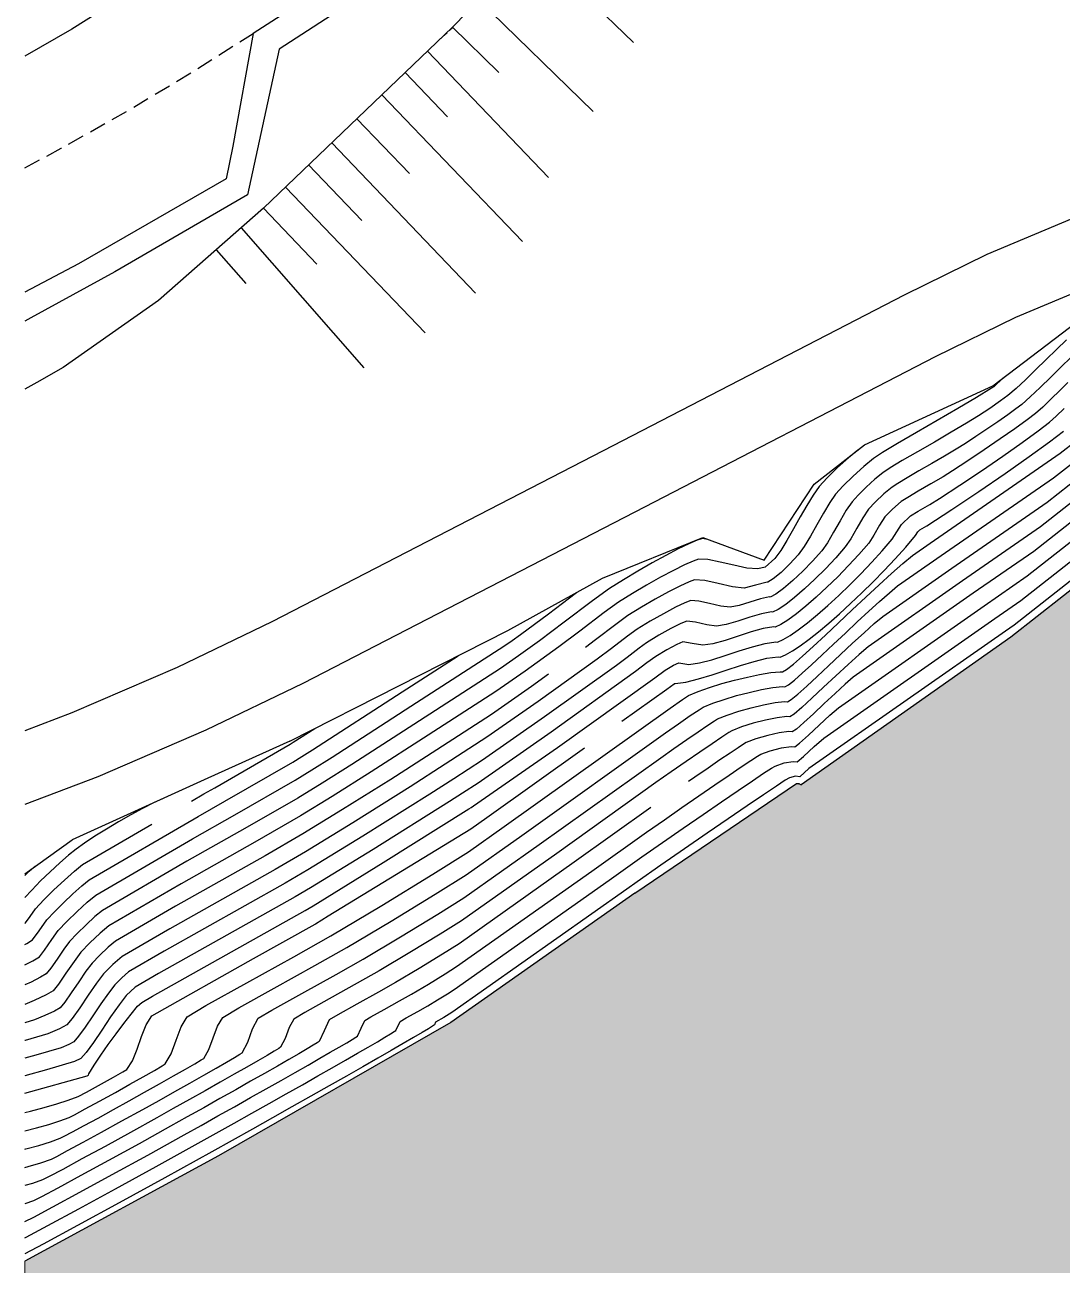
# Model space of a CAD drawing. Header units: millimetres. Extents: x -335 to 64136, y 248 to 109842.
# Drawn here: x -335.2 to -257.2, y 467.2 to 560.4 of the extents above; entities that cross this region are included whole.
import ezdxf

# ---------------------------------------------------------------- set-up
doc = ezdxf.new("R2010")
doc.units = ezdxf.units.MM
doc.header["$MEASUREMENT"] = 0
doc.linetypes.add('DOT', pattern=[0.55, 0.3, -0.25])
doc.linetypes.add('TRATTEGGIATA2', pattern=[0.375, 0.25, -0.125])
for name, color, linetype in [('Bâti', 7, 'Continuous'), ('colore lago', 131, 'Continuous'), ('curve livello 5m', 7, 'Continuous'), ('Limite fiume', 6, 'Continuous'), ('pendenze', 2, 'Continuous'), ('Strade', 7, 'Continuous'), ('TalusHautBas', 7, 'Continuous')]:
    doc.layers.add(name, color=color, linetype=linetype)
doc.layers.add('Colori bordi', color=5, linetype='Continuous', plot=False)
doc.layers.add('no_plot', color=5, linetype='Continuous', plot=False)

msp = doc.modelspace()

# ---------------------------------------------------------------- hatches: boundary and pattern name
at = {"layer": 'colore lago', "linetype": 'Continuous', "lineweight": 0}
msp.add_hatch(color=256, dxfattribs=at).paths.add_polyline_path([(-312.38264, 424.38548), (-302.15266, 427.40348), (-294.50865, 427.80748), (-286.46064, 426.94448), (-279.55365, 428.69248), (-270.72865, 435.24048), (-265.29765, 441.90348), (-261.09665, 444.69048), (-255.79765, 448.78748), (-249.65065, 454.99548), (-249.87665, 457.13848), (-248.17265, 458.71048), (-243.91365, 458.44848), (-231.51899, 467.44804), (-219.71592, 476.01805), (-220.40264, 478.89914), (-213.99922, 486.79725), (-210.87206, 487.54263), (-194.87937, 500.9038), (-194.77873, 500.77989), (-194.52964, 500.99348), (-189.01965, 505.71848), (-183.49064, 510.97748), (-174.25166, 520.06648), (-167.80464, 526.32548), (-160.16665, 533.70348), (-153.10865, 540.33248), (-142.77665, 549.54148), (-138.72965, 552.68648), (-123.24765, 563.72148), (-114.11096, 569.41745), (-114.39195, 569.87), (-117.39783, 574.71114), (-120.69979, 580.02913), (-128.57865, 592.71848), (-138.23988, 586.68061), (-161.43365, 572.18548), (-162.95975, 574.60946), (-166.14665, 572.74548), (-168.16266, 571.75848), (-172.51465, 570.11848), (-176.78364, 568.52148), (-180.93165, 566.78248), (-186.27165, 564.10448), (-191.35264, 561.10848), (-197.61964, 557.14448), (-201.67851, 554.62358), (-203.78465, 553.31548), (-211.41966, 548.49648), (-217.09363, 544.89976), (-216.82965, 543.38348), (-218.67665, 540.30148), (-222.05665, 537.09148), (-230.78465, 537.05248), (-241.41465, 529.76848), (-248.88865, 523.97348), (-261.05365, 514.39848), (-276.82866, 503.29348), (-277.17892, 503.41049), (-289.31665, 495.14848), (-303.14866, 485.43648), (-320.62364, 475.41148), (-335.18517, 467.50034), (-335.18517, 416.83235), (-328.87465, 418.67548), (-317.58165, 422.79748)])

# ---------------------------------------------------------------- linework, layer by layer
at = {"layer": 'Bâti', "color": 2, "linetype": 'DOT'}
msp.add_lwpolyline([(-304.06213, 559.2755), (-303.01413, 560.2236)], dxfattribs=at)
at = {"layer": 'Colori bordi', "linetype": 'Continuous', "lineweight": 0, "flags": 128}
msp.add_lwpolyline([(-211.41966, 548.49648), (-217.09363, 544.89976), (-216.82965, 543.38348), (-218.67665, 540.30148), (-222.05665, 537.09148), (-230.78465, 537.05248), (-241.41465, 529.76848), (-248.88865, 523.97348), (-261.05365, 514.39848), (-276.82866, 503.29348), (-277.17892, 503.41049), (-289.31665, 495.14848), (-303.14866, 485.43648), (-320.62364, 475.41148), (-335.18517, 467.50034), (-335.18517, 416.83235)], dxfattribs=at)
at = {"layer": 'curve livello 5m', "color": 2, "flags": 128}
for points in [[(-261.61935, 533.89766), (-262.32376, 533.2353), (-262.49959, 533.1134), (-263.62465, 532.41994), (-265.03859, 531.58619), (-266.597, 530.68408), (-268.15551, 529.78552), (-269.5697, 528.96244), (-270.69521, 528.28676), (-271.38762, 527.83041), (-271.38762, 527.83041), (-272.11057, 527.23879), (-272.91334, 526.51143), (-273.66287, 525.77387), (-274.22611, 525.1517), (-274.22611, 525.1517), (-274.6721, 524.5207), (-275.14837, 523.72779), (-275.63869, 522.85635), (-276.12682, 521.98977), (-276.59655, 521.21142), (-277.03164, 520.60469), (-277.03164, 520.60469), (-277.65809, 519.91474), (-278.32208, 519.27679), (-278.9158, 518.78746), (-279.33146, 518.54339), (-279.33146, 518.54339), (-279.36447, 518.54787), (-280.24278, 518.31899), (-281.11003, 518.09542), (-281.11003, 518.09542), (-281.99032, 518.18996), (-283.0462, 518.43115), (-284.06299, 518.65714), (-284.82605, 518.70606), (-284.82605, 518.70606), (-285.25039, 518.56284), (-285.93226, 518.24829), (-286.802, 517.79969), (-287.78993, 517.25431), (-288.8264, 516.64942), (-289.84175, 516.0223), (-289.84175, 516.0223), (-290.74064, 515.35848), (-292.26956, 514.19872), (-293.02696, 513.63105)], [(-290.31038, 508.0836), (-286.92471, 510.50386), (-286.37528, 510.89274), (-286.35067, 510.91121), (-286.31779, 510.92881), (-286.29343, 510.9248), (-285.47914, 511.03172), (-284.53967, 511.25899), (-283.51571, 511.56701), (-282.44797, 511.91613), (-281.37718, 512.26673), (-280.34403, 512.57916), (-279.38923, 512.8138), (-278.5535, 512.93101), (-278.40709, 512.91113), (-277.98895, 513.0844), (-277.47848, 513.37143), (-276.88683, 513.76221), (-276.22516, 514.24676), (-275.5046, 514.81509), (-274.73631, 515.4572), (-273.93143, 516.1631), (-273.10113, 516.9228), (-272.25653, 517.7263), (-271.4088, 518.56361), (-270.56909, 519.42474), (-269.74853, 520.2997), (-268.95829, 521.17849), (-268.2095, 522.05112), (-268.0497, 522.31012), (-267.88801, 522.4627), (-267.38174, 522.76363), (-265.48521, 524.00304), (-263.47152, 525.35385), (-261.48346, 526.71706), (-259.66382, 527.99368), (-258.15539, 529.08472), (-257.10095, 529.89118)], [(-252.24737, 526.39949), (-259.32354, 520.85193), (-263.8789, 517.70025), (-272.89714, 511.38888), (-273.51198, 510.86541), (-274.26928, 510.17493), (-275.09162, 509.40491), (-275.90156, 508.64282), (-276.62168, 507.97614), (-277.17454, 507.49233), (-277.48272, 507.27887), (-277.48272, 507.27887), (-277.74253, 507.31415), (-278.46226, 507.21642), (-279.33595, 507.01957), (-280.21349, 506.7625), (-280.94478, 506.48412), (-280.94478, 506.48412), (-281.14242, 506.36533), (-281.55768, 506.09408), (-282.16117, 505.69043), (-282.92349, 505.17442), (-283.81524, 504.56611), (-284.80702, 503.88555), (-285.29731, 503.5474)], [(-295.80531, 511.62129), (-297.08732, 510.70256), (-300.10141, 508.60004), (-300.10141, 508.60004), (-304.21984, 505.94029), (-307.67002, 503.71211), (-311.29943, 501.43937), (-314.27919, 499.60879), (-317.12645, 497.96085), (-323.8606, 494.17556), (-328.36595, 491.55378), (-328.91416, 491.0924), (-329.56081, 490.48058), (-330.1119, 489.90188), (-330.58495, 489.28717), (-331.13458, 488.48697), (-331.6902, 487.65819), (-332.18121, 486.95772), (-332.53701, 486.5425), (-332.95947, 486.29242), (-333.66846, 485.9562), (-334.45127, 485.6347), (-335.18516, 485.4165)], [(-322.65457, 502.07532), (-321.71757, 502.62059), (-320.89056, 503.08545), (-315.23537, 506.35858), (-315.01309, 506.49658), (-313.39179, 507.54365)], [(-335.18516, 478.65565), (-334.75846, 478.76293), (-333.73445, 479.03508), (-332.78098, 479.30938), (-331.9181, 479.58598), (-331.16583, 479.86502), (-331.16583, 479.86502), (-330.55963, 480.18623), (-329.41473, 480.81624), (-329.41473, 480.81624), (-328.51819, 481.31924), (-327.81593, 481.71983), (-327.51863, 481.89786), (-327.51863, 481.89786), (-327.09801, 482.56077), (-326.74315, 483.43853), (-326.41027, 484.38752), (-326.05557, 485.26409), (-325.63529, 485.9246), (-325.63529, 485.9246), (-317.9931, 490.23328), (-313.36233, 492.83624), (-313.32302, 492.859), (-312.36664, 493.45277), (-301.65358, 499.98561), (-300.45042, 500.83498), (-293.11247, 506.08053)], [(-288.11961, 501.58877), (-293.87327, 497.47576), (-302.54023, 491.35726), (-303.77478, 490.57967), (-305.54444, 489.50053), (-307.31829, 488.44359), (-308.60237, 487.71528), (-310.23263, 486.80995), (-311.65105, 486.01933), (-312.2996, 485.63512), (-312.68271, 484.81655), (-313.06603, 483.99644), (-313.19343, 483.90791), (-313.49861, 483.72061), (-313.96632, 483.44323), (-314.58133, 483.08447), (-315.3284, 482.65303), (-316.19226, 482.1576), (-317.15769, 481.60688), (-318.20944, 481.00956), (-319.33227, 480.37434), (-320.51093, 479.70991), (-321.73017, 479.02497), (-322.97476, 478.32822), (-324.22946, 477.62835), (-326.59009, 476.31956), (-328.8847, 475.05721), (-330.9701, 473.91909), (-332.70311, 472.98299), (-333.94052, 472.32668), (-334.53916, 472.02795), (-335.18516, 471.8106)], [(-335.18516, 492.88512), (-335.12863, 492.9217), (-334.77915, 493.39679), (-334.37255, 493.96905), (-333.74839, 494.64311), (-332.99803, 495.39481), (-332.20631, 496.14388), (-331.45806, 496.81007), (-330.83809, 497.31312), (-325.63885, 500.3387)]]:
    msp.add_lwpolyline(points, dxfattribs=at)
at = {"layer": 'Limite fiume', "color": 2, "linetype": 'Continuous'}
for p, q in [((-248.88864, 523.97349), (-261.05363, 514.39849)), ((-261.05363, 514.39849), (-276.82864, 503.29349)), ((-289.31663, 495.14849), (-277.17891, 503.4105)), ((-289.31663, 495.14849), (-303.14865, 485.43649)), ((-303.14865, 485.43649), (-320.62362, 475.41149)), ((-320.62362, 475.41149), (-335.18516, 467.50035))]:
    msp.add_line(p, q, dxfattribs=at)
at = {"layer": 'Limite fiume', "color": 2, "linetype": 'Continuous', "flags": 128}
msp.add_lwpolyline([(-277.17891, 503.4105), (-277.00208, 503.40118), (-276.82864, 503.29349)], dxfattribs=at)
at = {"layer": 'no_plot', "flags": 128}
for points in [[(-256.88047, 536.76367), (-257.62839, 536.03964), (-258.40925, 535.26965), (-259.1939, 534.49553), (-259.95321, 533.75908), (-260.65802, 533.10212), (-261.2792, 532.56647), (-261.82684, 532.16101), (-262.64048, 531.59693), (-263.47602, 531.04344), (-264.38889, 530.48078), (-265.53614, 529.80428), (-266.80063, 529.07231), (-268.06519, 528.34323), (-269.21266, 527.67539), (-270.12588, 527.12715), (-270.68769, 526.75687), (-271.27429, 526.27683), (-271.92566, 525.68666), (-272.53382, 525.08821), (-272.99083, 524.58338), (-273.42845, 523.95107), (-273.89765, 523.14906), (-274.37568, 522.29427), (-274.83978, 521.50361), (-275.26721, 520.89397), (-275.95567, 520.1164), (-276.69921, 519.35366), (-277.44395, 518.65405), (-278.13601, 518.06587), (-278.72152, 517.6374), (-279.14658, 517.41693), (-279.20228, 517.4245), (-279.88343, 517.29065), (-280.68382, 517.03842), (-281.47954, 516.78843), (-282.14671, 516.6613), (-282.8521, 516.73705), (-283.69818, 516.93032), (-284.51295, 517.11141), (-285.1244, 517.15061), (-285.55899, 516.99546), (-286.27465, 516.65122), (-287.17494, 516.1695), (-288.16338, 515.60192), (-289.14353, 515.00009), (-289.86383, 514.46816), (-291.08896, 513.53883), (-292.1522, 512.74194), (-296.59845, 509.55561), (-300.43742, 506.87769), (-303.57387, 504.85212), (-306.20141, 503.15521), (-310.53228, 500.44322), (-314.08796, 498.25883), (-316.37362, 496.93593), (-324.28921, 492.48655), (-327.87152, 490.40191), (-328.56435, 489.79765), (-329.25977, 489.08844), (-329.79793, 488.38913), (-330.42322, 487.47878), (-331.05531, 486.53592), (-331.61391, 485.73904), (-332.01869, 485.26666), (-332.58342, 484.95696), (-333.45161, 484.58712), (-335.1635, 484.07814), (-335.18516, 484.07216)], [(-256.53825, 535.41856), (-257.26727, 534.72556), (-258.05392, 533.95165), (-258.84568, 533.17215), (-259.59009, 532.46238), (-260.23464, 531.89765), (-260.66723, 531.56679), (-261.28608, 531.11918), (-262.03261, 530.59543), (-262.84824, 530.03616), (-263.67438, 529.48197), (-264.45245, 528.97349), (-265.15312, 528.54161), (-266.0337, 528.02237), (-267.00426, 527.46055), (-267.97487, 526.90094), (-268.85561, 526.38834), (-269.55655, 525.96754), (-269.98777, 525.68333), (-270.60324, 525.16941), (-271.25797, 524.55154), (-271.75555, 524.01507), (-272.17988, 523.38454), (-272.63527, 522.58556), (-273.08761, 521.79338), (-273.50278, 521.18326), (-274.21914, 520.36332), (-274.98975, 519.54557), (-275.78264, 518.75868), (-276.56582, 518.03131), (-277.3073, 517.39214), (-277.9751, 516.86983), (-278.53723, 516.49306), (-278.96171, 516.29048), (-279.04008, 516.30113), (-279.78788, 516.1692), (-280.66537, 515.90894), (-281.58329, 515.60725), (-282.45238, 515.35103), (-283.18339, 515.22717), (-283.9206, 515.32759), (-284.76927, 515.52732), (-285.42275, 515.59516), (-285.86715, 515.42557), (-286.6135, 515.04896), (-287.52011, 514.54112), (-288.44532, 513.97787), (-288.98701, 513.57784), (-289.90837, 512.87893), (-290.70797, 512.27964), (-296.10958, 508.40866), (-300.77343, 505.15533), (-302.9279, 503.76395), (-304.73279, 502.59832), (-309.76514, 499.44706), (-313.89672, 496.90888), (-315.6208, 495.91101), (-324.71781, 490.79754), (-327.37709, 489.25004), (-327.89141, 488.80148), (-328.40764, 488.27501), (-328.90115, 487.64357), (-329.47291, 486.82469), (-330.07081, 485.93417), (-330.64276, 485.08782), (-331.13664, 484.40143), (-331.50037, 483.99082), (-331.8754, 483.78515), (-332.45196, 483.53954), (-334.36041, 482.97212), (-335.18516, 482.74435)], [(-256.75679, 533.54904), (-257.37305, 532.95499), (-258.02537, 532.31093), (-258.65173, 531.70587), (-259.19008, 531.22883), (-259.82995, 530.73944), (-260.74533, 530.07735), (-261.84956, 529.30264), (-263.056, 528.47539), (-264.27799, 527.65566), (-265.42888, 526.90354), (-266.15138, 526.46322), (-267.07055, 525.92799), (-268.01437, 525.38356), (-268.81081, 524.91559), (-269.28785, 524.60979), (-269.95029, 524.03711), (-270.52026, 523.44675), (-270.92068, 522.82852), (-271.34551, 522.07392), (-271.73836, 521.47255), (-272.47035, 520.62775), (-273.25239, 519.78003), (-274.06337, 518.94831), (-274.88218, 518.15152), (-275.68769, 517.40858), (-276.4588, 516.73841), (-277.17438, 516.15995), (-277.81333, 515.69211), (-278.35452, 515.35383), (-278.77684, 515.16403), (-278.87789, 515.17776), (-279.66665, 515.05052), (-280.58485, 514.79542), (-281.56589, 514.47727), (-282.54318, 514.16094), (-283.45011, 513.91125), (-284.22007, 513.79305), (-285.00215, 513.92866), (-285.72109, 514.03971), (-286.16793, 513.8548), (-286.9183, 513.4533), (-287.7471, 512.95565), (-288.40818, 512.46162), (-289.26374, 511.81734), (-295.62072, 507.26172), (-301.10945, 503.43298), (-302.28194, 502.67577), (-303.26418, 502.04142), (-308.99799, 498.45091), (-313.70549, 495.55892), (-314.86798, 494.88609), (-325.14642, 489.10854), (-326.88266, 488.09817), (-327.55551, 487.46157), (-328.10229, 486.76198), (-328.73576, 485.85472), (-329.39819, 484.86808), (-330.03187, 483.93038), (-330.57906, 483.16991), (-330.98204, 482.71498), (-331.4523, 482.49197), (-333.55732, 481.8661), (-335.18516, 481.41654)], [(-335.18516, 480.11389), (-330.49117, 481.43243), (-330.45179, 481.45382), (-330.40914, 481.47814), (-330.36054, 481.58207), (-329.96186, 482.22666), (-329.46861, 482.97148), (-328.91278, 483.77222), (-328.32635, 484.58456), (-327.74132, 485.3642), (-327.18966, 486.06683), (-326.70337, 486.64814), (-326.70337, 486.64814), (-326.38823, 486.9463), (-325.57502, 487.41953), (-314.11516, 493.86117), (-313.51425, 494.20896), (-308.23085, 497.45475), (-301.79557, 501.48453), (-301.79557, 501.48453), (-301.63597, 501.5876), (-301.44546, 501.71063), (-295.13185, 506.11477), (-287.81951, 511.35504), (-287.81951, 511.35504), (-287.04889, 511.93343), (-286.42499, 512.29823), (-286.01944, 512.48426), (-286.01944, 512.48426), (-285.25675, 512.35893), (-284.46084, 512.47127), (-283.53317, 512.71023), (-282.52508, 513.02581), (-281.48794, 513.36801), (-280.47309, 513.68683), (-279.53189, 513.93229), (-278.7157, 514.05438), (-278.7157, 514.05438), (-278.59196, 514.03758), (-278.17185, 514.21799), (-277.64768, 514.52734), (-277.0344, 514.95221), (-276.34698, 515.47919), (-275.60038, 516.09487), (-274.80956, 516.78584), (-273.98949, 517.5387), (-273.15512, 518.34002), (-272.32142, 519.17641), (-271.50334, 520.03445), (-270.71586, 520.90073), (-269.97393, 521.76184), (-269.97393, 521.76184), (-269.63186, 522.31477), (-269.28498, 522.87844), (-269.28498, 522.87844), (-268.58793, 523.53625), (-268.03188, 523.87846), (-267.15419, 524.3857), (-266.40531, 524.83358), (-266.40531, 524.83358), (-264.8816, 525.82935), (-263.26376, 526.91462), (-261.66651, 528.00985), (-260.20457, 529.03552), (-258.99267, 529.91208), (-258.14551, 530.56), (-258.14551, 530.56), (-257.63453, 531.02888), (-257.05385, 531.60036)], [(-335.18516, 477.28125), (-334.3097, 477.51), (-333.38977, 477.77016), (-332.55934, 478.03264), (-331.8405, 478.2976), (-331.8405, 478.2976), (-331.45543, 478.49478), (-330.64172, 478.9328), (-329.5617, 479.52348), (-328.37768, 480.17866), (-328.37768, 480.17866), (-327.29116, 480.78646), (-326.28295, 481.35558), (-325.44305, 481.8347), (-324.86143, 482.17247), (-324.62811, 482.31758), (-324.62811, 482.31758), (-324.17526, 483.08246), (-323.7979, 484.09379), (-323.42065, 485.1043), (-322.96815, 485.8667), (-322.96815, 485.8667), (-321.56348, 486.69882), (-318.49141, 488.41119), (-314.96054, 490.37198), (-312.17943, 491.9494), (-312.17943, 491.9494), (-308.33754, 494.23855), (-304.50475, 496.57579), (-301.83091, 498.25994), (-301.83091, 498.25994), (-299.13499, 500.16314), (-286.67046, 509.07343), (-285.74891, 509.70997), (-285.27967, 510.02216), (-285.27967, 510.02216), (-284.55263, 510.32207), (-283.70659, 510.62098), (-282.78189, 510.90843), (-281.8189, 511.17396), (-280.85799, 511.40711), (-279.93951, 511.59741), (-279.10383, 511.73441), (-278.39131, 511.80764), (-278.39131, 511.80764), (-278.22222, 511.78468), (-277.91202, 511.96928), (-277.40104, 512.37631), (-276.72202, 512.96876), (-275.90772, 513.70965), (-274.99086, 514.56199), (-274.00421, 515.48877), (-272.9805, 516.45302), (-271.95249, 517.41773), (-270.95291, 518.34591), (-270.01451, 519.20058), (-269.17005, 519.94474), (-268.45226, 520.54139), (-268.45226, 520.54139), (-267.11239, 521.47909), (-257.34347, 528.23784), (-256.12022, 529.19684)], [(-335.18516, 475.90802), (-335.11469, 475.92578), (-334.13908, 476.1911), (-333.26205, 476.45916), (-332.51516, 476.73019), (-332.51516, 476.73019), (-332.2147, 476.88013), (-331.59363, 477.20953), (-330.72382, 477.67937), (-329.67713, 478.2506), (-328.52544, 478.88419), (-327.34062, 479.54108), (-327.34062, 479.54108), (-326.17484, 480.19237), (-325.04917, 480.82535), (-324.01261, 481.41207), (-323.11416, 481.92458), (-322.40284, 482.33493), (-321.92765, 482.61515), (-321.73759, 482.73729), (-321.73759, 482.73729), (-321.34568, 483.39924), (-321.0191, 484.27448), (-320.69262, 485.149), (-320.30101, 485.80881), (-320.30101, 485.80881), (-319.08537, 486.52895), (-316.42672, 488.01088), (-313.371, 489.70781), (-310.96414, 491.07295), (-307.63926, 493.05405), (-304.32226, 495.07676), (-302.00824, 496.53427), (-302.00824, 496.53427), (-297.81956, 499.49129), (-287.02499, 507.20781), (-286.03901, 507.89245), (-285.15044, 508.50261), (-284.49188, 508.94783), (-284.19595, 509.13765), (-284.19595, 509.13765), (-283.46698, 509.43469), (-282.60988, 509.72891), (-281.67685, 510.00678), (-280.72007, 510.25478), (-279.79173, 510.45938), (-278.94401, 510.60705), (-278.22911, 510.68427), (-278.22911, 510.68427), (-278.03734, 510.65823), (-277.7683, 510.81834), (-277.3251, 511.17137), (-276.73617, 511.68523), (-276.02989, 512.32783), (-275.23466, 513.0671), (-274.3789, 513.87093), (-273.491, 514.70726), (-272.59936, 515.54399), (-271.73239, 516.34904), (-270.91848, 517.09033), (-270.18605, 517.73576), (-269.56348, 518.25326), (-269.56348, 518.25326), (-266.30402, 520.53438), (-257.83849, 526.39136), (-255.15201, 528.49751)], [(-272.55731, 528.46062), (-273.26595, 527.89341), (-274.07693, 527.16193), (-274.85412, 526.39464), (-275.4614, 525.72002), (-275.91312, 525.09124), (-276.39331, 524.31067), (-276.88982, 523.44073), (-277.39049, 522.54382), (-277.88319, 521.68235), (-278.35577, 520.91874), (-278.79607, 520.3154), (-279.51633, 519.66984), (-279.52667, 519.67124), (-280.07334, 519.52954), (-280.89243, 519.59993), (-281.87916, 519.80766), (-282.90177, 520.05339), (-283.82854, 520.23779), (-284.5277, 520.26151), (-284.94285, 520.12797), (-285.59355, 519.83886), (-286.42723, 519.42232), (-287.39129, 518.90647), (-288.43316, 518.31947), (-289.50025, 517.68944), (-290.53996, 517.04452), (-291.61746, 516.24881), (-293.45015, 514.85861), (-295.04066, 513.66655), (-297.57618, 511.8495), (-299.7654, 510.32239), (-304.8658, 507.02847), (-309.13864, 504.269), (-312.06657, 502.43553), (-314.47043, 500.95875), (-317.87927, 498.98577), (-323.43199, 495.86456), (-328.86038, 492.70565), (-329.5209, 492.14974), (-330.30003, 491.41258), (-330.96403, 490.71531), (-331.48665, 490.02242), (-332.08867, 489.13243), (-332.6512, 488.30965), (-333.05534, 487.81834), (-333.58402, 487.50538), (-334.47128, 487.08461), (-335.18516, 486.79142)], [(-335.18516, 474.53831), (-334.92103, 474.60691), (-333.97765, 474.883), (-333.18983, 475.16278), (-333.18983, 475.16278), (-332.78997, 475.36231), (-331.96345, 475.80069), (-330.80591, 476.42595), (-329.41299, 477.18614), (-327.88032, 478.02931), (-326.30357, 478.9035), (-326.30357, 478.9035), (-325.0946, 479.57842), (-323.90915, 480.2436), (-322.7779, 480.88155), (-321.73154, 481.47475), (-320.80076, 482.00571), (-320.01623, 482.45692), (-319.40865, 482.81087), (-319.0087, 483.05007), (-318.84707, 483.15701), (-318.84707, 483.15701), (-318.42076, 483.95132), (-318.05989, 484.95875), (-317.63388, 485.75091), (-317.63388, 485.75091), (-316.60726, 486.35907), (-314.36202, 487.61057), (-311.78146, 489.04363), (-309.74886, 490.1965), (-309.74886, 490.1965), (-306.94099, 491.86954), (-304.13977, 493.57773), (-302.18557, 494.8086), (-302.18557, 494.8086), (-296.50413, 498.81945), (-287.37951, 505.3422), (-286.38157, 506.03641), (-285.4193, 506.7009), (-284.55196, 507.29526), (-283.83883, 507.77903), (-283.33916, 508.1118), (-283.11223, 508.25314), (-283.11223, 508.25314), (-282.38138, 508.54624), (-281.51309, 508.8335), (-280.57743, 509.09676), (-279.64446, 509.31786), (-278.78426, 509.47862), (-278.06692, 509.5609), (-278.06692, 509.5609), (-277.85247, 509.53177), (-277.56052, 509.715), (-277.06309, 510.12571), (-276.40175, 510.71694), (-275.61806, 511.44172), (-274.75359, 512.25309), (-273.84993, 513.10409), (-272.94864, 513.94776), (-272.09129, 514.73713), (-271.31945, 515.42524), (-270.6747, 515.96513), (-270.6747, 515.96513), (-265.49565, 519.58967), (-258.33351, 524.54488), (-254.18379, 527.79817)], [(-253.21558, 527.09883), (-258.82853, 522.69841), (-264.68727, 518.64496), (-271.78592, 513.67701), (-272.46393, 513.10352), (-273.29135, 512.3553), (-274.20165, 511.50748), (-275.12829, 510.63525), (-276.00473, 509.81376), (-276.76446, 509.11816), (-277.34092, 508.62363), (-277.6676, 508.40532), (-277.90472, 508.43753), (-278.62415, 508.34866), (-279.49522, 508.17168), (-280.41895, 507.93225), (-281.29637, 507.65601), (-282.0285, 507.36863), (-282.2644, 507.22359), (-282.77653, 506.88482), (-283.51499, 506.38637), (-284.42987, 505.76228), (-285.47127, 505.04659), (-286.5893, 504.27334), (-287.73404, 503.47658), (-295.1887, 498.1476), (-302.3629, 493.08293), (-303.95727, 492.0787), (-306.24271, 490.68504), (-308.53358, 489.32005), (-310.19191, 488.37946), (-312.29733, 487.21026), (-314.12915, 486.1892), (-314.96674, 485.69302), (-315.31431, 485.04671), (-315.60874, 484.22478), (-315.95655, 483.57672), (-316.09841, 483.48041), (-316.44413, 483.27088), (-316.97271, 482.96012), (-317.66318, 482.56009), (-318.49455, 482.08276), (-319.44583, 481.54011), (-320.49604, 480.94411), (-321.6242, 480.30671), (-322.80932, 479.63991), (-324.03042, 478.95565), (-325.26651, 478.26593), (-327.23521, 477.17443), (-329.14884, 476.12168), (-330.88801, 475.17252), (-332.33328, 474.39184), (-333.36525, 473.8445), (-333.86449, 473.59536), (-334.59876, 473.33829), (-335.18516, 473.17119)], [(-335.18516, 470.47484), (-334.5158, 470.80887), (-333.07293, 471.57414), (-331.0522, 472.66567), (-328.62055, 473.99275), (-325.94497, 475.46468), (-323.1924, 476.99077), (-323.1924, 476.99077), (-321.92417, 477.69802), (-320.663, 478.40355), (-319.42047, 479.10077), (-318.20815, 479.78307), (-317.03761, 480.44386), (-315.92041, 481.07652), (-314.86814, 481.67447), (-313.89235, 482.2311), (-313.00463, 482.73981), (-312.21654, 483.194), (-311.53965, 483.58707), (-310.98553, 483.91242), (-310.56575, 484.16346), (-310.29189, 484.33357), (-310.17551, 484.41616), (-310.17551, 484.41616), (-309.90391, 484.99723), (-309.63247, 485.57723), (-309.63247, 485.57723), (-309.17294, 485.84945), (-308.16793, 486.40964), (-307.01283, 487.0511), (-306.10301, 487.56714), (-306.10301, 487.56714), (-304.84616, 488.31602), (-303.59229, 489.08064), (-302.71756, 489.63159), (-302.71756, 489.63159), (-292.55784, 496.80391), (-288.44309, 499.74535), (-287.10302, 500.67874), (-285.77718, 501.59761), (-284.50087, 502.47788), (-283.30942, 503.29545), (-282.23814, 504.02622), (-281.32234, 504.64612), (-280.59736, 505.13105), (-280.09849, 505.45691), (-279.86106, 505.59961), (-279.86106, 505.59961), (-279.13817, 505.86197), (-278.29346, 506.08092), (-277.58033, 506.19078), (-277.58033, 506.19078), (-277.29785, 506.15242), (-276.93609, 506.42461), (-276.27384, 507.02772), (-275.46353, 507.78957), (-274.65757, 508.53797), (-274.00836, 509.10075), (-274.00836, 509.10075), (-263.07052, 516.75554), (-259.81856, 519.00545), (-251.27915, 525.70015)], [(-335.18516, 469.2441), (-335.09107, 469.29105), (-333.44276, 470.1653), (-331.13429, 471.41224), (-328.35641, 472.92828), (-325.29985, 474.6098), (-322.15535, 476.35319), (-322.15535, 476.35319), (-320.79698, 477.11063), (-319.44499, 477.86676), (-318.11025, 478.61536), (-316.80367, 479.35023), (-315.53613, 480.06516), (-314.31853, 480.75392), (-313.16175, 481.41031), (-312.07669, 482.02811), (-311.07423, 482.60112), (-310.16528, 483.12311), (-309.36072, 483.58788), (-308.67144, 483.9892), (-308.10834, 484.32088), (-307.6823, 484.57669), (-307.40422, 484.75043), (-307.28499, 484.83587), (-307.28499, 484.83587), (-306.96533, 485.51934), (-306.52182, 485.77667), (-305.64539, 486.26326), (-304.88772, 486.69069), (-304.88772, 486.69069), (-304.14788, 487.13152), (-303.4098, 487.58161), (-302.89489, 487.90593), (-302.89489, 487.90593), (-291.24241, 496.13206), (-288.79761, 497.87974), (-287.23297, 498.96955), (-285.68493, 500.04241), (-284.19473, 501.0702), (-282.8036, 502.02478), (-281.55279, 502.87803), (-280.48352, 503.60182), (-279.63703, 504.16801), (-279.05456, 504.54848), (-278.77734, 504.7151), (-278.77734, 504.7151), (-278.09447, 504.94237), (-277.41814, 505.06741), (-277.41814, 505.06741), (-277.11298, 505.02597), (-276.64074, 505.41873), (-275.83375, 506.1753), (-275.11958, 506.81262), (-275.11958, 506.81262), (-262.26215, 515.81083), (-260.31358, 517.15897), (-250.31094, 525.00081)], [(-249.34273, 524.30148), (-260.8086, 515.31249), (-261.45378, 514.86612), (-276.23081, 504.5245), (-276.9281, 503.89952), (-277.25594, 503.94404), (-277.69362, 503.83059), (-278.01063, 503.64006), (-278.6767, 503.20498), (-279.64469, 502.55751), (-280.86744, 501.72984), (-282.29779, 500.75412), (-283.88858, 499.66253), (-285.59268, 498.48721), (-287.36291, 497.26036), (-289.15214, 496.01412), (-289.92698, 495.46022), (-303.07222, 486.18026), (-303.67244, 485.81424), (-304.29819, 485.46144), (-304.39447, 485.25559), (-304.52857, 485.15949), (-304.84131, 484.9641), (-305.32045, 484.67641), (-305.95373, 484.30339), (-306.72892, 483.85204), (-307.63377, 483.32934), (-308.65601, 482.74229), (-309.78341, 482.09787), (-311.00372, 481.40306), (-312.30468, 480.66486), (-313.67405, 479.89025), (-315.09957, 479.08621), (-316.56901, 478.25974), (-318.07011, 477.41783), (-319.59062, 476.56746), (-321.11829, 475.71561), (-324.65473, 473.75492), (-328.09226, 471.86382), (-331.21638, 470.15882), (-333.81258, 468.75645), (-335.18516, 468.02845)], [(-283.85593, 521.7556), (-284.22935, 521.81696), (-284.63654, 521.69134), (-285.25984, 521.42372), (-286.05818, 521.03609), (-286.9905, 520.55041), (-288.01572, 519.98867), (-289.09279, 519.37282), (-290.18063, 518.72486), (-291.23818, 518.06674), (-292.49428, 517.13913), (-294.63074, 515.5185), (-296.48489, 514.12885), (-298.06505, 512.99645), (-299.42938, 512.04474), (-305.51177, 508.11664), (-310.60725, 504.8259), (-312.83372, 503.43168), (-314.66166, 502.30871), (-318.63209, 500.01069), (-323.00339, 497.55357), (-329.35481, 493.85752), (-329.91074, 493.39968), (-330.5832, 492.78617), (-331.2568, 492.12614), (-331.81616, 491.52874), (-332.25536, 490.94645), (-332.76129, 490.19852), (-333.23403, 489.50707), (-333.57366, 489.09418), (-333.99699, 488.83035), (-334.70749, 488.47239), (-335.18516, 488.2575)], [(-335.18516, 489.76026), (-334.58614, 490.06205), (-334.09198, 490.37002), (-334.09198, 490.37002), (-333.6972, 490.875), (-333.15868, 491.67455), (-332.66829, 492.34218), (-332.66829, 492.34218), (-332.02763, 493.02639), (-331.25614, 493.78234), (-330.48596, 494.48502), (-329.84924, 495.00939), (-329.84924, 495.00939), (-322.57478, 499.24257), (-319.38491, 501.03561), (-314.8529, 503.65867), (-313.60086, 504.42784), (-312.07587, 505.38279), (-312.07587, 505.38279), (-306.15774, 509.20481), (-299.09337, 513.76709), (-298.55391, 514.1434), (-297.92912, 514.59115), (-297.92912, 514.59115), (-295.81018, 516.16424), (-293.70782, 517.75943)], [(-335.18516, 491.29305), (-335.02587, 491.37696), (-334.61031, 491.64586), (-334.61031, 491.64586), (-334.10653, 492.3307), (-333.52042, 493.15561), (-333.52042, 493.15561), (-332.95942, 493.76146), (-332.28501, 494.43708), (-331.57341, 495.11035), (-330.90089, 495.70912), (-330.34367, 496.16126), (-330.34367, 496.16126), (-322.14617, 500.93158), (-320.13773, 502.06053), (-315.04413, 505.00863), (-314.36801, 505.42399), (-313.54448, 505.93969), (-313.54448, 505.93969), (-306.8037, 510.29299), (-302.60573, 513.0041)], [(-324.78911, 502.27277), (-325.50904, 501.93708), (-326.33364, 501.51669), (-327.22459, 501.0339), (-328.14354, 500.51104), (-329.05215, 499.9704), (-329.91207, 499.43431), (-330.68498, 498.92507), (-331.33252, 498.46499), (-331.88911, 498.01822), (-332.55462, 497.43646), (-333.27499, 496.77086), (-333.99616, 496.07257), (-334.66408, 495.39273), (-335.18516, 494.82551)], [(-334.41647, 497.16683), (-334.96383, 496.69834), (-335.18516, 496.48894)]]:
    msp.add_lwpolyline(points, dxfattribs=at)
at = {"layer": 'pendenze', "linetype": 'Continuous'}
for p, q in [((-296.96963, 566.47449), (-289.42538, 559.11235)), ((-301.04397, 562.29935), (-292.45829, 553.92094)), ((-303.03363, 560.26049), (-299.54437, 556.85547)), ((-304.90185, 558.4713), (-295.80209, 548.96959)), ((-306.59787, 556.84703), (-303.40893, 553.51724)), ((-308.33172, 555.1865), (-297.7706, 544.15888)), ((-310.21365, 553.38421), (-306.25839, 549.25425)), ((-312.10843, 551.56958), (-301.2911, 540.27445)), ((-313.84445, 549.90699), (-309.85144, 545.73761)), ((-315.58694, 548.23822), (-305.09201, 537.27972)), ((-317.24063, 546.65448), (-313.21811, 542.45427)), ((-318.93054, 545.16865), (-309.68545, 534.65373)), ((-320.80066, 543.52439), (-318.56442, 540.98101))]:
    msp.add_line(p, q, dxfattribs=at)
at = {"layer": 'Strade', "color": 2, "linetype": 'Continuous', "flags": 128}
for points in [[(-258.41683, 672.3005), (-258.49225, 667.51965), (-258.90376, 661.41479), (-259.52272, 656.16598), (-260.55664, 650.06146), (-262.00409, 643.69708), (-263.99664, 636.85949), (-265.98443, 631.13968), (-267.83659, 626.53752), (-270.55581, 620.64969), (-273.26663, 615.52249), (-275.73907, 611.33134), (-278.89685, 606.50576), (-282.22163, 601.9395), (-286.3347, 597.05249), (-291.52133, 591.34236), (-296.87362, 585.91549), (-300.96313, 582.0532), (-306.88864, 576.84949), (-312.91305, 572.47627), (-317.61364, 569.20449), (-324.23404, 564.79625), (-331.65097, 560.123), (-335.18516, 558.09408)], [(-192.77864, 616.29449), (-194.06164, 615.90748), (-206.72763, 611.97049), (-217.27264, 608.70549), (-222.19563, 607.14349), (-231.75863, 604.16649), (-242.15564, 600.91649), (-246.26964, 599.61149), (-255.80864, 596.10449), (-265.35164, 591.98349), (-274.36163, 587.16349), (-288.00964, 579.10049), (-318.00964, 559.80049), (-319.54764, 551.30749), (-320.05264, 548.86248), (-331.14264, 542.48149), (-335.18516, 540.33712)], [(-167.50863, 600.62748), (-171.74063, 597.62149), (-170.82263, 596.26649), (-173.73964, 593.21449), (-173.72064, 592.53849), (-175.16664, 589.76149), (-177.32364, 587.02848), (-180.08764, 584.45649), (-183.10763, 582.18249), (-198.20364, 571.99949), (-211.43564, 563.20249), (-216.07563, 560.43849), (-221.15463, 557.74649), (-227.66263, 554.78949), (-237.88965, 551.37749), (-249.14863, 548.43549), (-256.4566, 545.85115), (-262.84686, 543.17209), (-269.08166, 540.10987), (-291.70073, 528.40453), (-316.61026, 515.55781), (-323.72424, 512.13093), (-331.63873, 508.70699), (-335.18516, 507.36959)], [(-250.97384, 591.96047), (-252.97163, 595.01849), (-263.99664, 590.38549), (-274.16163, 584.92349), (-286.99234, 577.37854), (-298.35965, 570.10049), (-316.05963, 558.60049), (-318.44662, 547.65549), (-328.42865, 541.86049), (-334.73065, 538.40549), (-335.18516, 538.17074)], [(-214.35724, 555.70431), (-218.94664, 553.35049), (-225.62921, 550.31418), (-226.10763, 550.12597), (-236.29152, 546.58728), (-237.75663, 546.09848), (-244.96164, 544.17249), (-253.63963, 541.40448), (-260.69763, 538.44548), (-266.74464, 535.47549), (-289.31863, 523.79349), (-314.29464, 510.91249), (-321.56665, 507.40949), (-329.69165, 503.89449), (-335.18516, 501.82281)]]:
    msp.add_lwpolyline(points, dxfattribs=at)
at = {"layer": 'Strade', "color": 2, "linetype": 'TRATTEGGIATA2', "ltscale": 5, "flags": 128}
msp.add_lwpolyline([(-335.18516, 549.68737), (-332.43963, 551.16848), (-327.5263, 553.9405), (-322.38473, 557.02346), (-318.00964, 559.80049)], dxfattribs=at)
at = {"layer": 'TalusHautBas', "color": 2, "linetype": 'Continuous'}
for p, q in [((-296.96963, 566.47449), (-303.03363, 560.26049)), ((-303.03363, 560.26049), (-317.24063, 546.65448)), ((-317.24063, 546.65448), (-325.12362, 539.72348)), ((-325.12362, 539.72348), (-332.30963, 534.67649)), ((-262.41464, 533.29349), (-255.49464, 538.55049)), ((-332.30963, 534.67649), (-334.2893, 533.5478)), ((-334.2893, 533.5478), (-335.18516, 533.03704)), ((-272.05464, 528.85349), (-262.41464, 533.29349)), ((-275.84063, 525.89449), (-272.05464, 528.85349)), ((-279.60063, 520.18349), (-275.84063, 525.89449)), ((-291.76463, 518.83749), (-284.21563, 521.88849)), ((-284.21563, 521.88849), (-279.60063, 520.18349)), ((-298.87362, 514.89349), (-291.76463, 518.83749)), ((-315.26864, 506.59349), (-298.87362, 514.89349)), ((-315.26864, 506.59349), (-321.41754, 503.80291)), ((-321.41754, 503.80291), (-331.63363, 499.16649)), ((-335.18516, 496.61447), (-331.63363, 499.16649))]:
    msp.add_line(p, q, dxfattribs=at)

doc.saveas('drawing.dxf')
